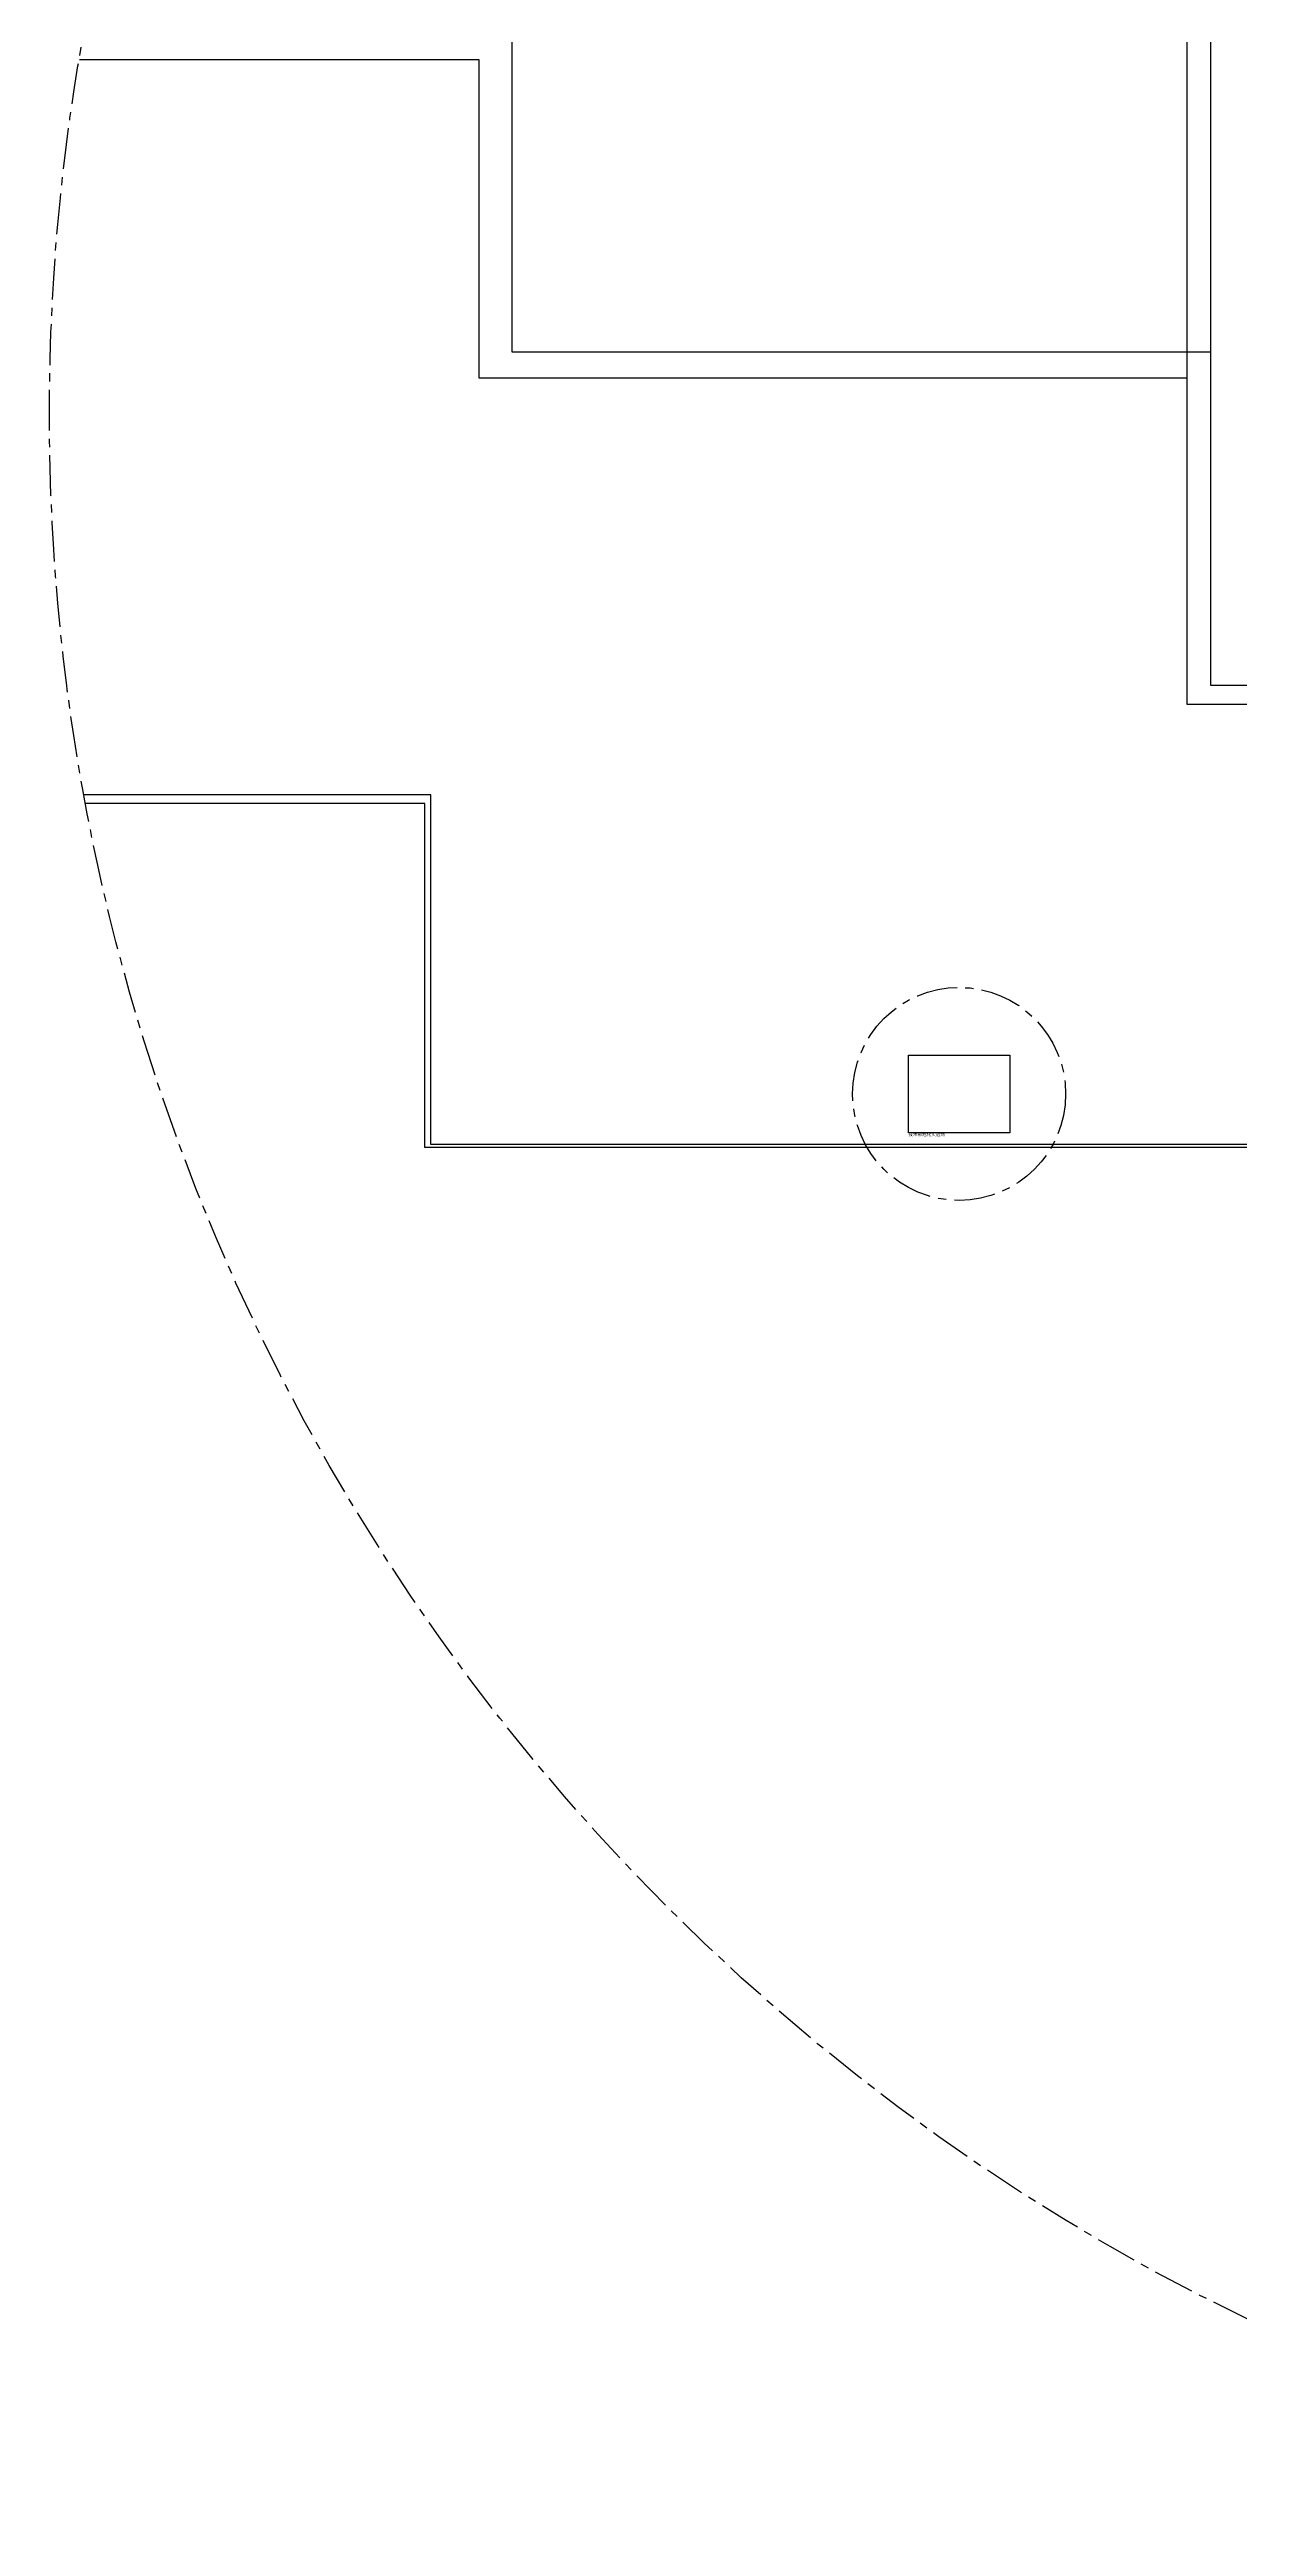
# Model space of a CAD drawing. Header units: inches. Extents: x -107 to 151, y -105 to 161.
# Drawn here: x -106.7 to -34, y -103.7 to 47.5 of the extents above; entities that cross this region are included whole.
import ezdxf

# ---------------------------------------------------------------- set-up
doc = ezdxf.new("R2010")
doc.units = ezdxf.units.IN
doc.header["$MEASUREMENT"] = 0
doc.linetypes.add('CENTERX2', pattern=[4, 2.5, -0.5, 0.5, -0.5])
for name, color, linetype in [('参考线', 5, 'CENTERX2'), ('现有线路', 4, 'Continuous'), ('规划建筑', 6, 'Continuous'), ('规划线路', 2, 'Continuous')]:
    doc.layers.add(name, color=color, linetype=linetype)
doc.styles.get("Standard").update_dxf_attribs({"font": 'arial.ttf'})

msp = doc.modelspace()

# ---------------------------------------------------------------- linework, layer by layer
at = {"layer": '参考线'}
for centre, radius in [((22.25, 25.25), 128.91), ((-51.13, -16.25), 6.5)]:
    msp.add_circle(centre, radius, dxfattribs=at)
at = {"layer": '现有线路'}
for p, q in [((-30.42, -19.33), (-50.42, -19.33)), ((-30.42, -19.52), (-50.42, -19.52))]:
    msp.add_line(p, q, dxfattribs=at)
at = {"layer": '规划建筑'}
msp.add_lwpolyline([(-48.04, -18.62), (-54.23, -18.62), (-54.23, -13.88), (-48.04, -13.88)], close=True, dxfattribs=at)
at = {"layer": '规划线路'}
for p, q in [((-35.76, 29.01), (-35.76, 88.65)), ((-37.22, 27.42), (-37.22, 87.13)), ((-78.41, 29.01), (-78.41, 48.76)), ((-80.43, 46.85), (-104.83, 46.85)), ((-80.43, 27.42), (-80.43, 46.85)), ((-35.76, 29.01), (-78.41, 29.01)), ((-35.76, 8.67), (-35.76, 29.01)), ((-37.22, 27.42), (-80.43, 27.42)), ((-37.22, 7.51), (-37.22, 27.42)), ((2.25, 8.67), (-35.76, 8.67)), ((-14.9, 7.51), (-37.22, 7.51)), ((-83.37, 2), (-104.54, 2)), ((-83.37, -19.33), (-83.37, 2)), ((-83.74, 1.46), (-104.44, 1.46)), ((-83.74, -19.52), (-83.74, 1.46)), ((-50.42, -19.52), (-83.74, -19.52)), ((-64.14, -19.33), (-83.37, -19.33)), ((-50.42, -19.33), (-64.14, -19.33))]:
    msp.add_line(p, q, dxfattribs=at)

# ---------------------------------------------------------------- texts
at = {"layer": '规划建筑', "insert": (-54.23, -18.62), "char_height": 0.2, "attachment_point": 1}
msp.add_mtext('{\\fSimSun|b0|i0|c134|p2;技术部危化实验场}', dxfattribs=at)

doc.saveas('drawing.dxf')
